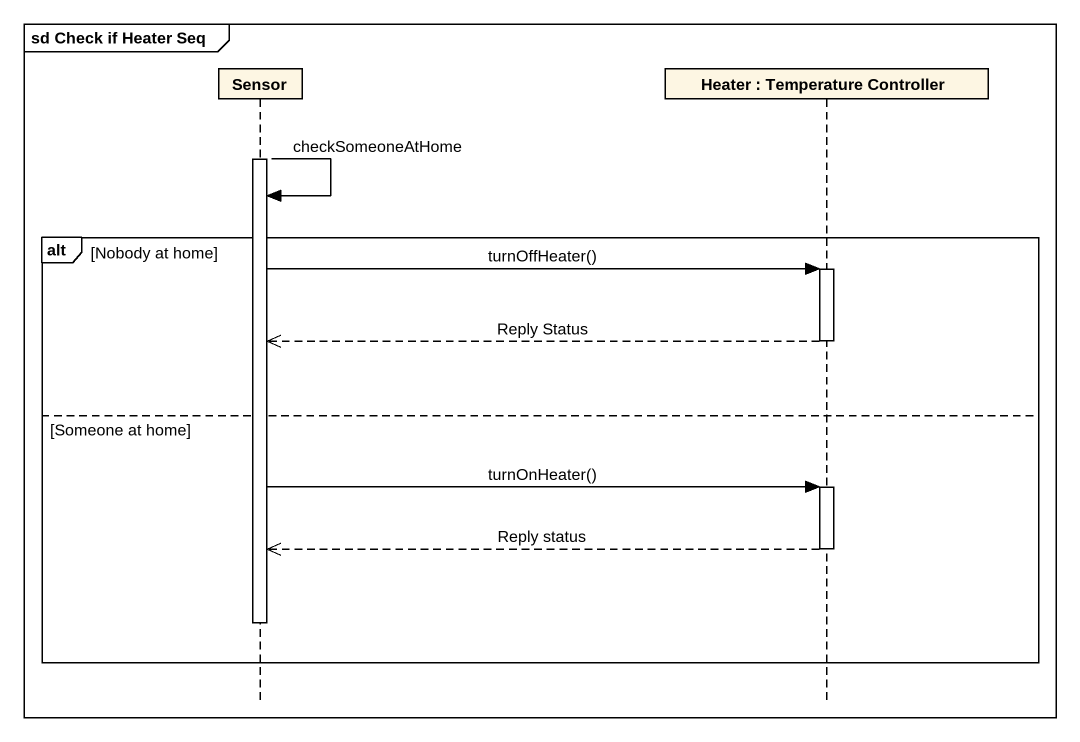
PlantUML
@startuml
mainframe sd Check if Heater Seq
hide footbox
participant Sensor
participant "Heater : Temperature Controller" as Heater

activate Sensor
Sensor -> Sensor : checkSomeoneAtHome
alt Nobody at home
  Sensor -> Heater : turnOffHeater()
  activate Heater
  Heater -->> Sensor : Reply Status
  deactivate Heater
else Someone at home
  Sensor -> Heater : turnOnHeater()
  activate Heater
  Heater -->> Sensor : Reply status
  deactivate Heater
  deactivate Sensor
end
@enduml
